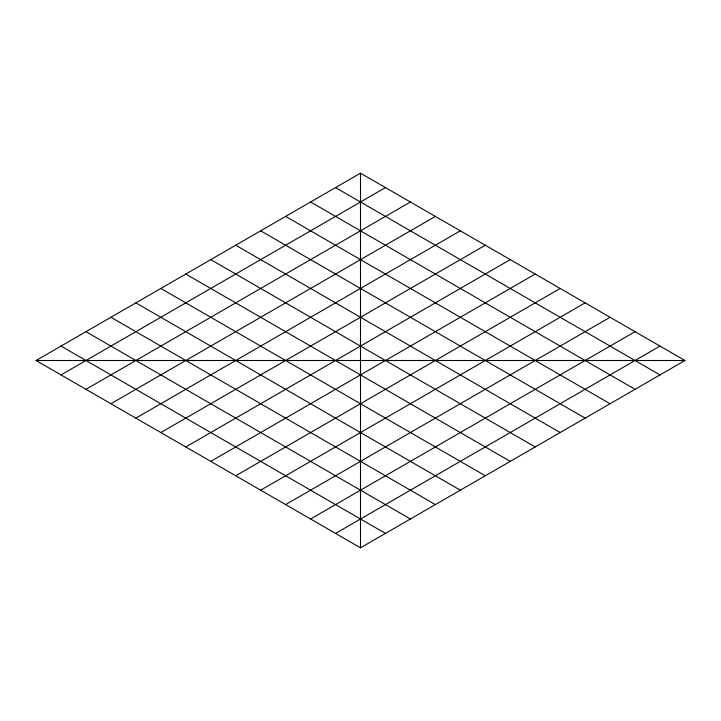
<?xml version="1.0" encoding="UTF-8"?>
<svg xmlns="http://www.w3.org/2000/svg" width="721" height="721" viewBox="0 0 721 721"><rect width="100%" height="100%" fill="white"/><g stroke="black" fill="none" stroke-linecap="round" stroke-linejoin="round"><path stroke-width="1.08" d="M36.05 360.5L360.5 173.184L684.95 360.5L360.5 547.816L36.05 360.5L684.95 360.5M61.006 374.911L385.456 187.586M85.961 389.322L410.411 201.997M110.926 403.724L435.376 216.408M135.881 418.135L460.331 230.819M160.837 432.546L485.287 245.23M185.793 446.957L510.243 259.632M210.757 461.368L535.207 274.043M235.713 475.77L560.163 288.454M260.669 490.181L585.119 302.865M285.624 504.592L610.074 317.276M310.589 519.003L635.039 331.678M335.544 533.414L659.994 346.089M335.544 187.586L659.994 374.911M310.589 201.997L635.039 389.322M285.624 216.408L610.074 403.724M260.669 230.819L585.119 418.135M235.713 245.23L560.163 432.546M210.757 259.632L535.207 446.957M185.793 274.043L510.243 461.368M160.837 288.454L485.287 475.77M135.881 302.865L460.331 490.181M110.926 317.276L435.376 504.592M85.961 331.678L410.411 519.003M61.006 346.089L385.456 533.414M360.5 173.184L360.5 547.816"/></g></svg>
